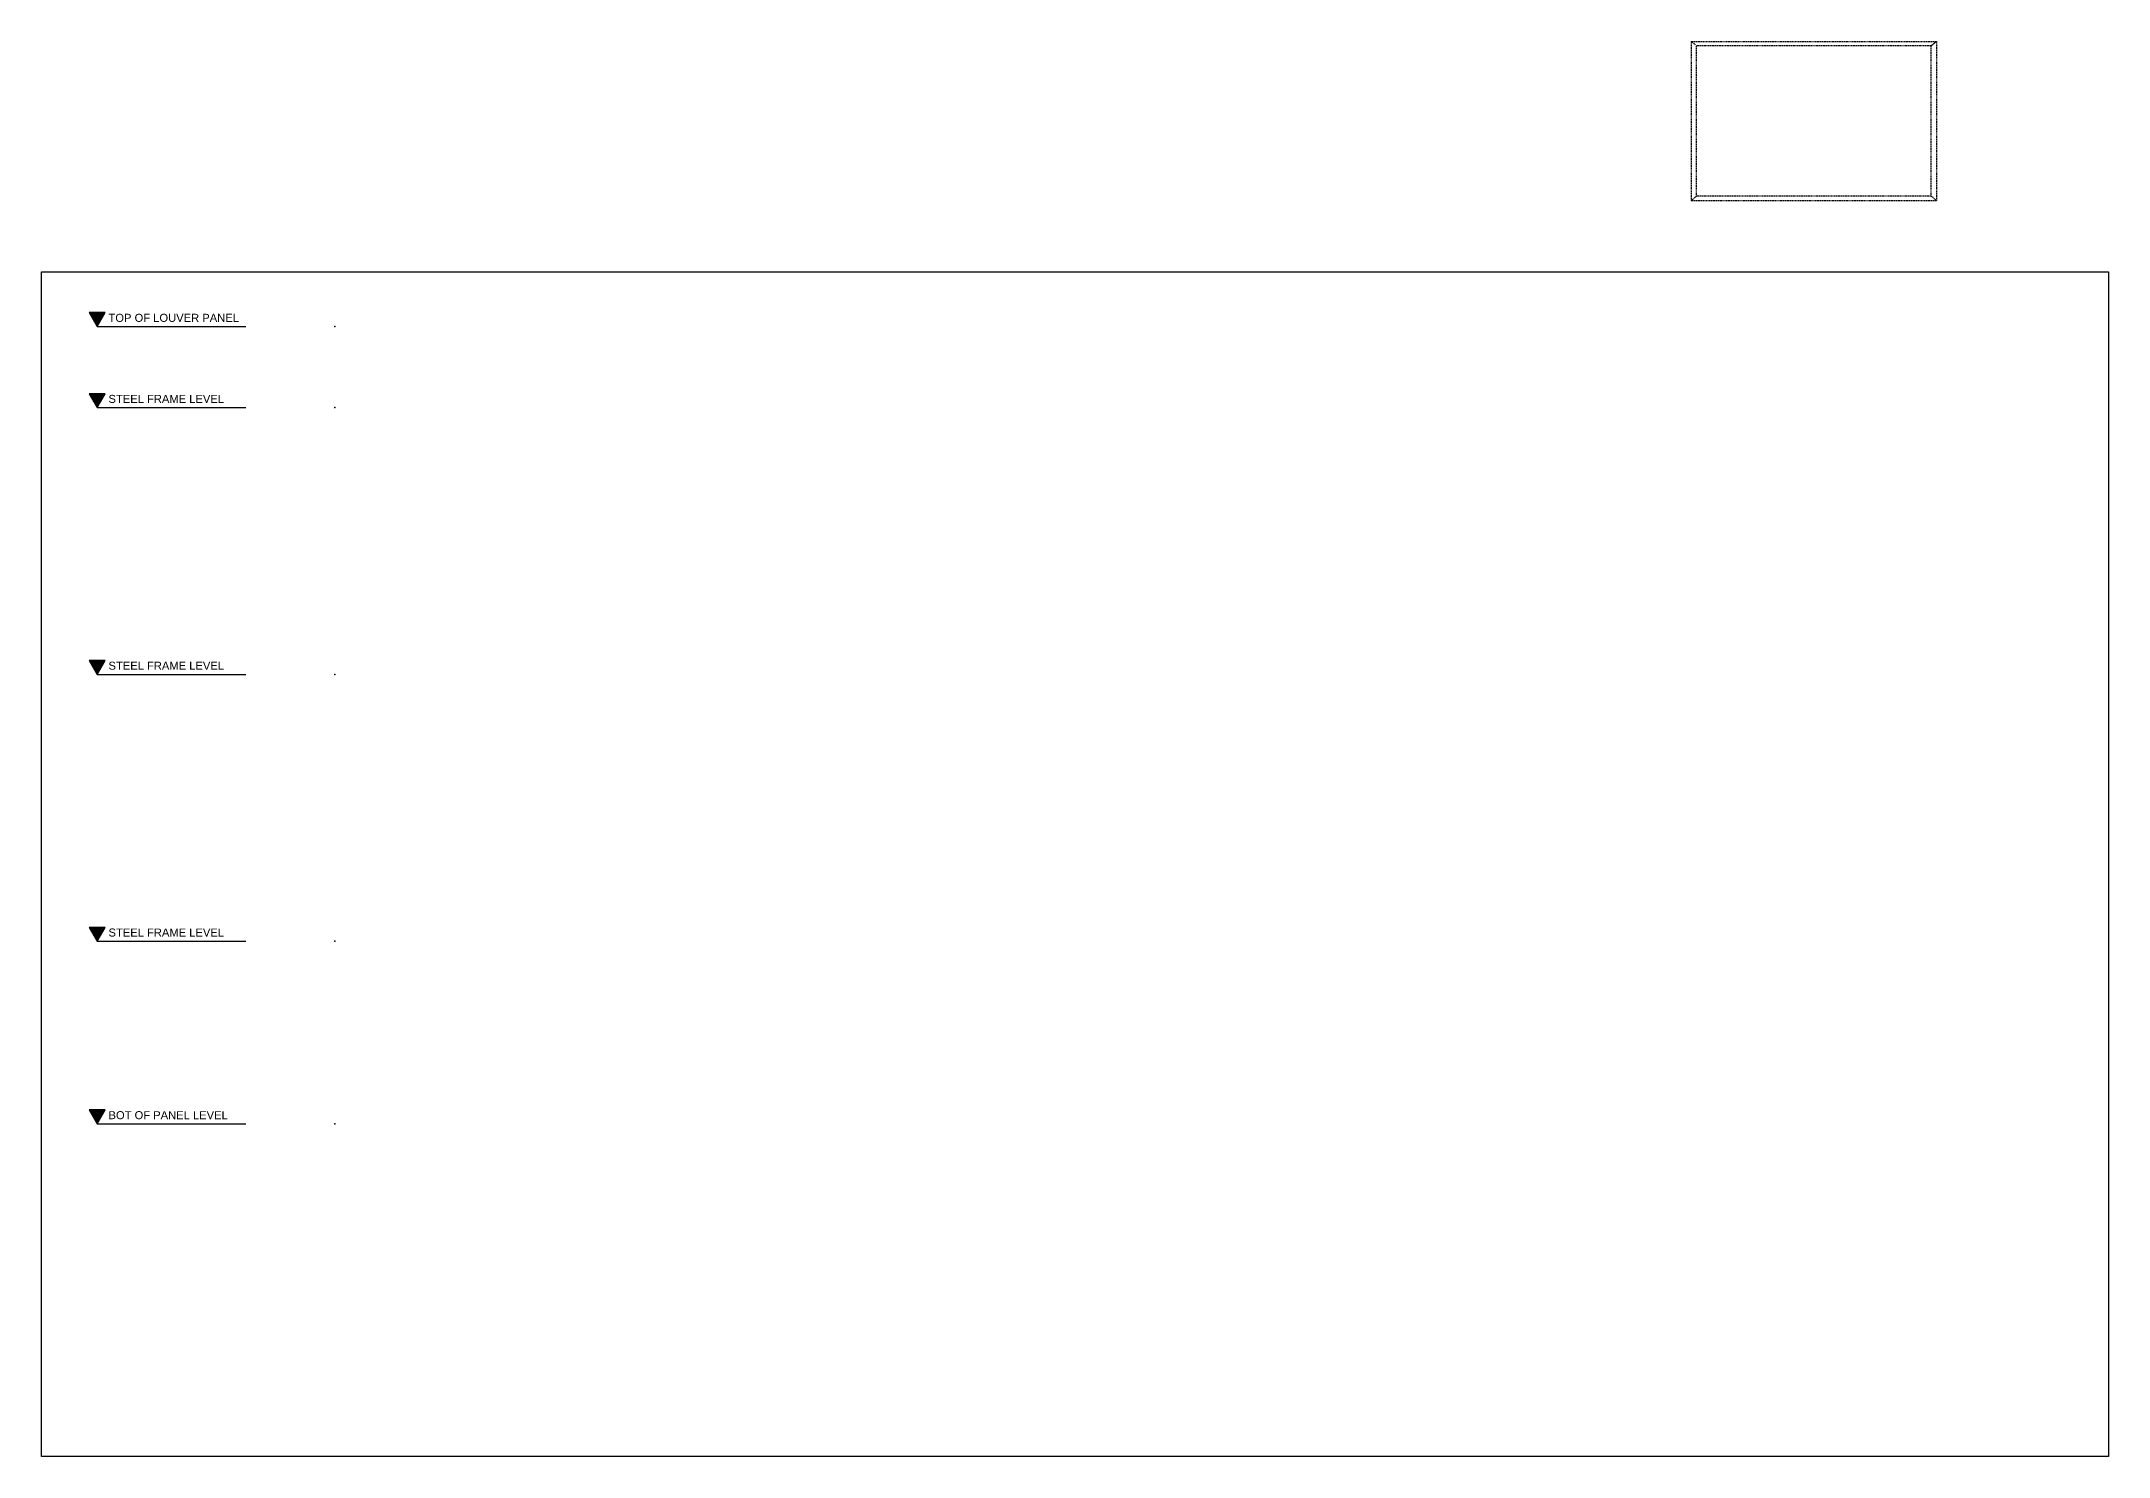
# Model space of a CAD drawing. Header units: millimetres. Extents: x -1379 to 1385823, y -4884429 to 548763.
# Drawn here: x 439723 to 451348, y -2441319 to -2433363 of the extents above; entities that cross this region are included whole.
import ezdxf

# ---------------------------------------------------------------- set-up
doc = ezdxf.new("R2010")
doc.units = ezdxf.units.MM
doc.linetypes.add('TA_HL_001.00000', pattern=[6.5, 3.55, -2.95])
for name, color, linetype in [('000 - 0_SYM_DWG_GRIDLINE_MAIN_COLOR_251', 7, 'Continuous'), ('000 - 0_SYM_DWG_LEVEL_MAIN_COLOR_2', 7, 'Continuous'), ('000 - 0_SYM_DWG_LEVEL_TEXT', 7, 'Continuous'), ('010 - ASPG_FRAMING_MAIN_COLOR_1', 7, 'Continuous')]:
    doc.layers.add(name, color=color, linetype=linetype)
doc.styles.add('Arial_1', font='arial.ttf', dxfattribs={"height": 125})

# ---------------------------------------------------------------- blocks, each defined once
blk = doc.blocks.new('*U1757')
at = {"layer": '010 - ASPG_FRAMING_MAIN_COLOR_1', "color": 7, "linetype": 'ByBlock'}
for points in [[(0, 0), (0, 1380), (25, 1350), (25, 30), (0, 0)], [(895, 1380), (0, 1380), (25, 1350), (870, 1350)], [(895, 0), (895, 1380), (870, 1350), (870, 30), (895, 0)], [(25, 30), (870, 30), (895, 0), (0, 0), (25, 30)]]:
    blk.add_lwpolyline(points, close=True, dxfattribs=at)
blk = doc.blocks.new('*U3064')
at = {"layer": '000 - 0_SYM_DWG_LEVEL_MAIN_COLOR_2'}
blk.add_hatch(color=7, dxfattribs=at).paths.add_polyline_path([(-86.01, 5.18), (-89, 0), (-91.99, 5.18)])
at = {"color": 7}
blk.add_point((0, 0), dxfattribs=at)
at = {"layer": '000 - 0_SYM_DWG_GRIDLINE_MAIN_COLOR_251', "color": 7}
blk.add_lwpolyline([(-89, 0), (-42.33, 0), (-37.83, 0), (-33.33, 0)], dxfattribs=at)
at = {"layer": '000 - 0_SYM_DWG_LEVEL_MAIN_COLOR_2', "color": 7, "lineweight": 25}
for p, q in [((-86.01, 5.18), (-91.99, 5.18)), ((-91.99, 5.18), (-89, 0)), ((-89, 0), (-86.01, 5.18))]:
    blk.add_line(p, q, dxfattribs=at)
at = {"layer": '000 - 0_SYM_DWG_LEVEL_TEXT', "color": 7, "style": 'Arial_1'}
for tag, p in [('LV_NAME_2', (-84.79, 6.83)), ('LV_NAME_1', (-84.78, 11.92)), ('LV_NAME_3', (-84.8, 1.74))]:
    blk.add_attdef(tag, p, '', height=3, dxfattribs=at)
blk = doc.blocks.new('A$C4ab30cce')
at = {"color": 7}
blk.add_lwpolyline([(775, -444), (0, -444), (0, 0), (775, 0)], close=True, dxfattribs=at)

msp = doc.modelspace()

# ---------------------------------------------------------------- block references
at = {"color": 7, "linetype": 'TA_HL_001.00000', "yscale": -1, "rotation": 90}
msp.add_blockref('*U1757', (449000.4, -2434257.9), dxfattribs=at)
at = {"color": 7, "xscale": 15, "yscale": 15, "zscale": 15}
msp.add_blockref('A$C4ab30cce', (439723.1, -2434659.4), dxfattribs=at)
for p, values in [((441372.7, -2434965.8), {'LV_NAME_3': 'TOP OF LOUVER PANEL'}), ((441372.7, -2435421.5), {'LV_NAME_3': 'STEEL FRAME LEVEL'}), ((441372.7, -2436921.5), {'LV_NAME_3': 'STEEL FRAME LEVEL'}), ((441372.7, -2438421.5), {'LV_NAME_3': 'STEEL FRAME LEVEL'}), ((441372.7, -2439448.3), {'LV_NAME_3': 'BOT OF PANEL LEVEL'})]:
    msp.add_blockref('*U3064', p, dxfattribs=at).add_auto_attribs(values)

doc.saveas('drawing.dxf')
